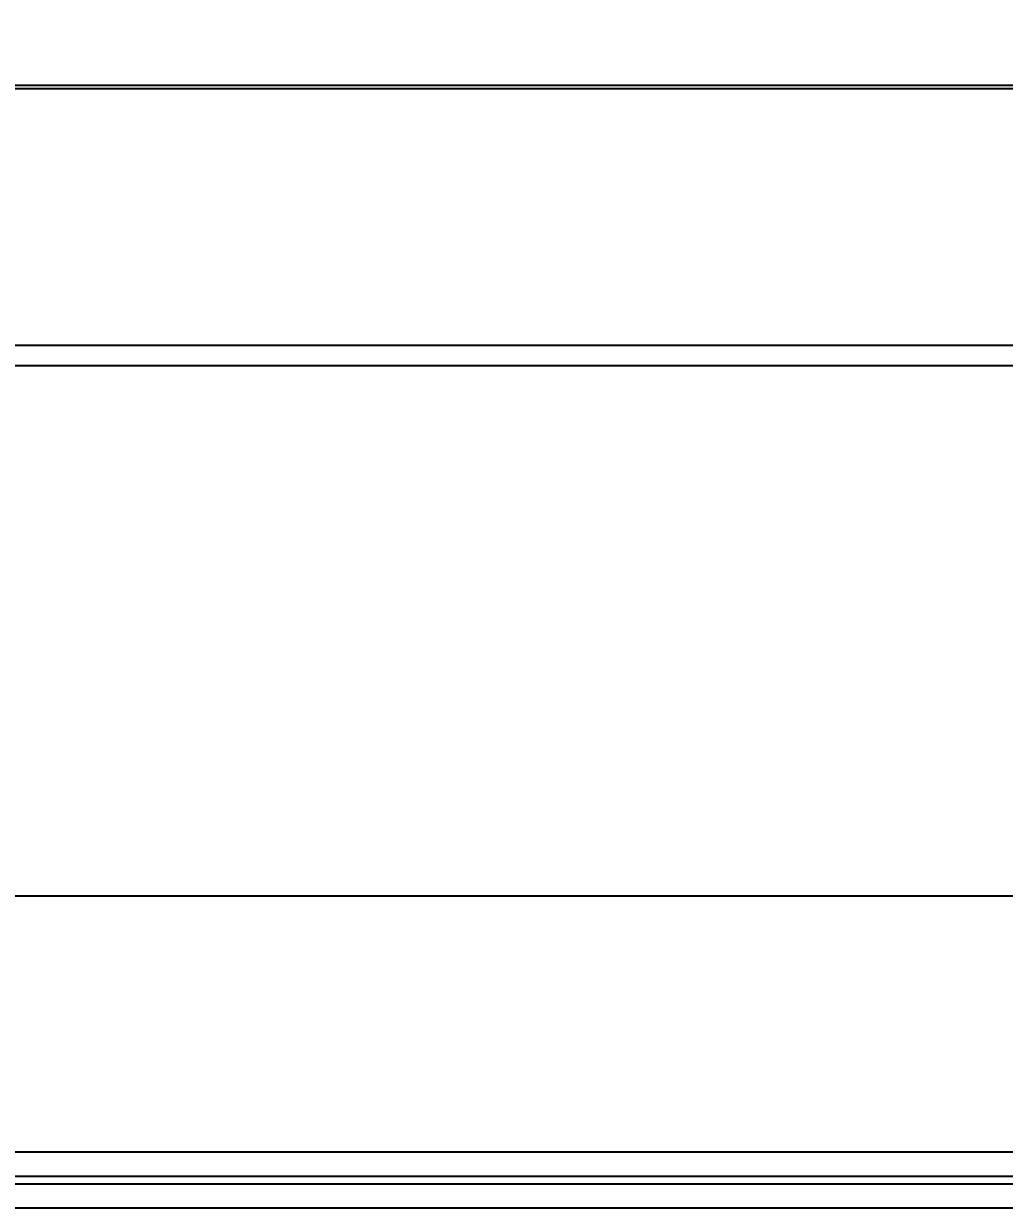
# Model space of a CAD drawing. Extents: x 81437 to 204847, y -54597 to -29444.
# Drawn here: x 82336.2 to 82428.2, y -38620.8 to -38509.7 of the extents above; entities that cross this region are included whole.
import ezdxf

# ---------------------------------------------------------------- set-up
doc = ezdxf.new("R2010")
doc.units = 0
doc.header["$LTSCALE"] = 100
doc.header["$MEASUREMENT"] = 0
doc.styles.get("Standard").update_dxf_attribs({"font": ''})
doc.styles.get('Standard').set_extended_font_data('SimSun')
doc.dimstyles.new('ISO-25', dxfattribs={"dimtxt": 35, "dimasz": 35, "dimexe": 1.25, "dimexo": 0.625, "dimtad": 1, "dimtoh": 1, "dimdec": 0, "dimtxsty": 'Standard', "dimcen": 2.5, "dimadec": 0, "dimazin": 0, "dimtfac": 1, "dimtdec": 0, "dimtmove": 0, "dimatfit": 3, "dimfxl": 1, "dimarcsym": 0})

# ---------------------------------------------------------------- blocks, each defined once
blk = doc.blocks.new('*D101')
at = {"color": 0, "lineweight": -2, "transparency": 16777216}
for p, q in [((82071.93, -38614.88), (82071.93, -38433.29)), ((82870.69, -38617.18), (82870.69, -38433.29)), ((82106.93, -38434.54), (82835.69, -38434.54))]:
    blk.add_line(p, q, dxfattribs=at)
at = {"color": 0, "transparency": 16777216}
for points in [[(82106.93, -38428.71), (82106.93, -38440.38), (82071.93, -38434.54)], [(82835.69, -38440.38), (82835.69, -38428.71), (82870.69, -38434.54)]]:
    blk.add_solid(points, dxfattribs=at)
at = {"layer": 'Defpoints', "color": 0, "transparency": 16777216}
for p in [(82870.69, -38434.54), (82071.93, -38615.5), (82870.69, -38617.8)]:
    blk.add_point(p, dxfattribs=at)
at = {"color": 0, "transparency": 16777216, "insert": (82471.31, -38416.42), "char_height": 35, "attachment_point": 5}
blk.add_mtext('799', dxfattribs=at)

msp = doc.modelspace()

# ---------------------------------------------------------------- linework, layer by layer
at = {"color": 7, "linetype": 'Continuous'}
for p, q in [((82224.48, -38515.8), (82717.9, -38515.8)), ((82225.08, -38515.5), (82717.3, -38515.5)), ((82182.79, -38539.87), (82759.59, -38539.87)), ((82182.19, -38541.77), (82760.19, -38541.77)), ((82182.19, -38591.5), (82760.19, -38591.5)), ((82109.29, -38615.5), (82833.69, -38615.5)), ((82073.99, -38617.8), (82868.39, -38617.8)), ((82074.99, -38618.5), (82866.99, -38618.5)), ((82864.69, -38620.8), (82077.29, -38620.8))]:
    msp.add_line(p, q, dxfattribs=at)

# ---------------------------------------------------------------- dimensions: what is measured, and where the dimension line sits
at = {"color": 3}
dim = msp.add_linear_dim(base=(82870.69, -38434.54), p1=(82071.93, -38615.5), p2=(82870.69, -38617.8), dimstyle='ISO-25', dxfattribs=at)
dim.commit()
dim.dimension.update_dxf_attribs({"geometry": '*D101', "text_midpoint": (82471.31, -38416.42)})

doc.saveas('drawing.dxf')
